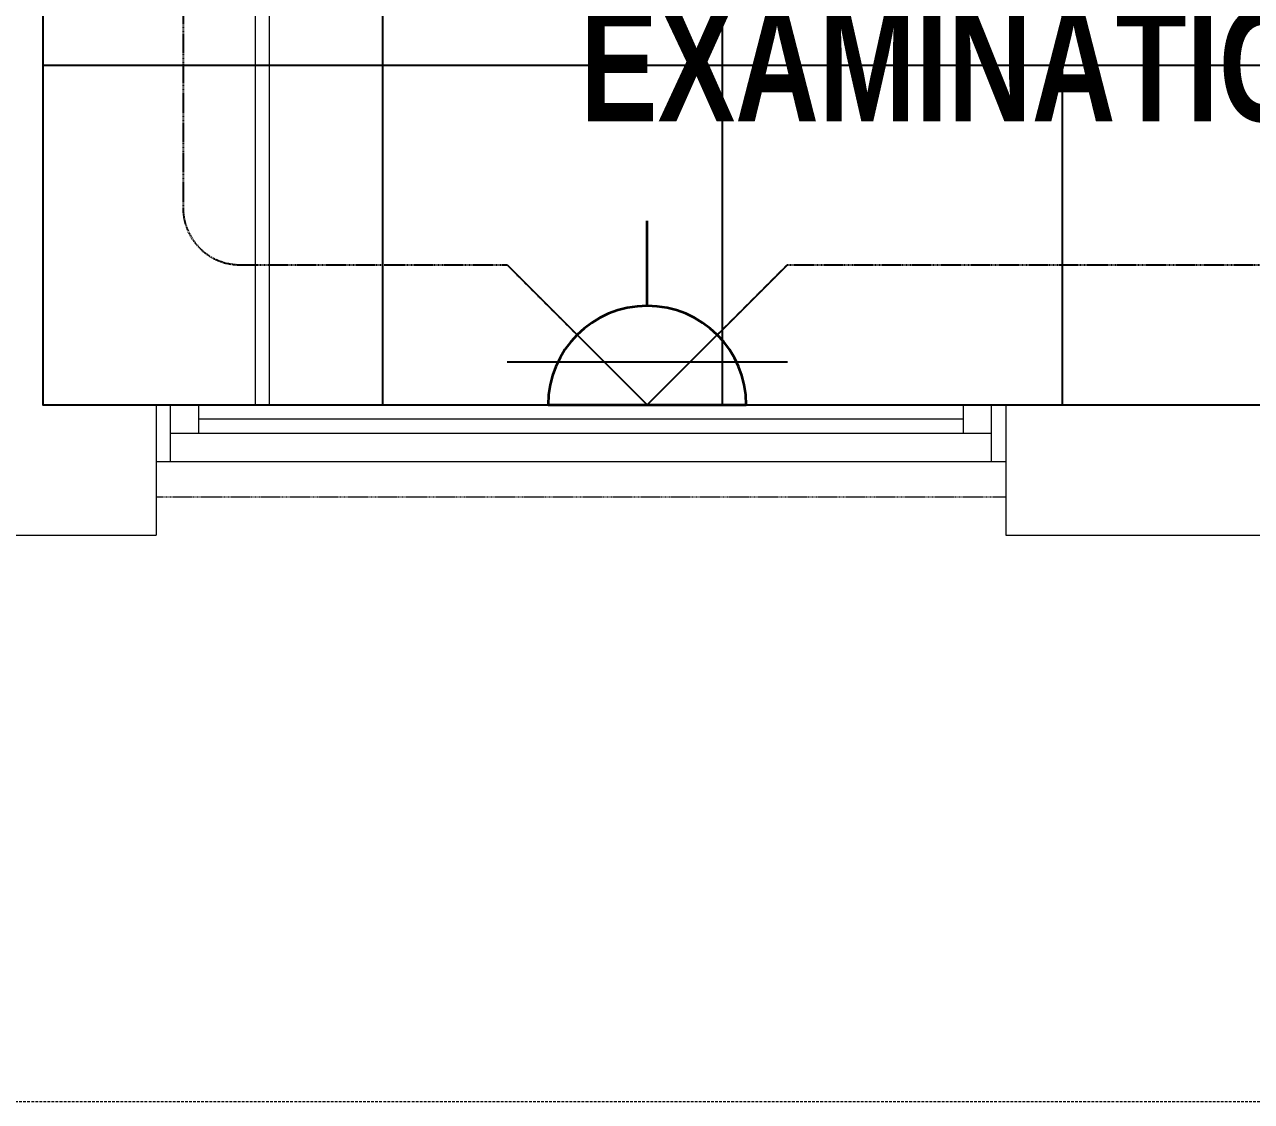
# Model space of a CAD drawing. Extents: x -12260 to 57327, y -29287 to 19916.
# Drawn here: x 38543 to 40710, y -14060 to -12158 of the extents above; entities that cross this region are included whole.
import ezdxf
from ezdxf.enums import TextEntityAlignment as Align

# ---------------------------------------------------------------- set-up
doc = ezdxf.new("R2010")
doc.units = 0
doc.header["$LTSCALE"] = 0.25
for name, pattern in [('01-First Floor-FUR$0$HIDDEN', [9.525, 6.35, -3.175]), ('DASHDOT', [25.4, 12.7, -6.35, 0, -6.35]), ('HIDDEN', [9.525, 6.35, -3.175])]:
    doc.linetypes.add(name, pattern=pattern)
for name, color, linetype, lineweight in [('01-First Floor-FUR$0$72_EGR_BASE_TEXT', 252, 'Continuous', 5), ('01-First Floor-FUR$0$Aluminum', 251, 'Continuous', 5), ('01-First Floor-FUR$0$LOADING', 253, 'Continuous', 5), ('01-First Floor-FUR$0$Proj', 251, 'Continuous', 5), ('01-First Floor-FUR$0$Walls', 251, 'Continuous', 5), ('E-LITE-CLNG-CNDT', 6, 'DASHDOT', 35), ('E-LITE-EXIT-NUMB', 6, 'Continuous', 25), ('E-POWR-FLOR-CNDT', 6, 'HIDDEN', 25), ('E-POWR-WALL @ 100', 4, 'Continuous', 35)]:
    doc.layers.add(name, color=color, linetype=linetype, lineweight=lineweight)
doc.layers.add('01-First Floor-FUR$0$FALSE CEILING', color=251, linetype='Continuous')
doc.styles.add('01-First Floor-FUR$0$X3G_ENTITY_9EC9', font='swisscl.ttf', dxfattribs={"height": 0.2})
doc.styles.add('DC_SIMPLEX', font='SIMPLEX.shx', dxfattribs={"width": 0.7})

# ---------------------------------------------------------------- blocks, each defined once
blk = doc.blocks.new('01-First Floor-FUR$0$GF21027-P')
at = {"layer": '01-First Floor-FUR$0$LOADING'}
for p, q in [((0.4, 0.4), (-0.4, 0.4)), ((-0.4, 0.4), (-0.4, 0)), ((0.4, 0), (0.4, 0.4)), ((-0.4, 0.025), (0.4, 0.025)), ((-0.4, 0), (0.4, 0))]:
    blk.add_line(p, q, dxfattribs=at)
blk = doc.blocks.new('01-First Floor-FUR')
at = {"layer": '01-First Floor-FUR$0$Aluminum'}
for p, q in [((38776, -12830), (40276, -12830)), ((38801, -12930), (38801, -12830)), ((38851, -12880), (38851, -12830)), ((40201, -12880), (40201, -12830)), ((40251, -12930), (40251, -12830)), ((40201, -12855), (38851, -12855)), ((38801, -12880), (40251, -12880)), ((38776, -12930), (40276, -12930))]:
    blk.add_line(p, q, dxfattribs=at)
at = {"layer": '01-First Floor-FUR$0$FALSE CEILING', "linetype": 'Continuous'}
for p, q in [((39176, -12830), (39176, -9540)), ((39776, -12830), (39776, -9540)), ((40376, -12830), (40376, -9540)), ((38576, -12230), (42776, -12230))]:
    blk.add_line(p, q, dxfattribs=at)
at = {"layer": '01-First Floor-FUR$0$FALSE CEILING'}
blk.add_lwpolyline([(42776, -9540), (38576, -9540), (38576, -12830), (42776, -12830)], close=True, dxfattribs=at)
at = {"layer": '01-First Floor-FUR$0$Proj', "linetype": '01-First Floor-FUR$0$HIDDEN'}
blk.add_line((40276, -12992.7), (38776, -12992.7), dxfattribs=at)
at = {"layer": '01-First Floor-FUR$0$Proj', "linetype": '01-First Floor-FUR$0$HIDDEN', "ltscale": 3}
blk.add_lwpolyline([(48606, 9840), (-2814, 9840), (-2814, -14060), (48606, -14060)], dxfattribs=at)
blk.add_lwpolyline([(48606, 9840), (-2814, 9840), (-2814, -14060), (48606, -14060)], dxfattribs=at)
at = {"layer": '01-First Floor-FUR$0$Walls'}
for p, q in [((38576, -12830), (38576, -9540)), ((38776, -12830), (38576, -12830)), ((38776, -12830), (38776, -13060)), ((40276, -12830), (41387.4, -12831.4, 0)), ((40276, -12830), (40276, -13060)), ((38191.8, -13060), (38776, -13060)), ((40276, -13060), (41706, -13060))]:
    blk.add_line(p, q, dxfattribs=at)
at = {"layer": '01-First Floor-FUR$0$LOADING', "color": 1, "xscale": 1000, "yscale": 1000, "zscale": 1000, "rotation": 90.00000002095842}
blk.add_blockref('01-First Floor-FUR$0$GF21027-P', (38976, -12430), dxfattribs=at)
at = {"layer": '01-First Floor-FUR$0$72_EGR_BASE_TEXT', "insert": (40589.5, -11795.6, 0.1), "char_height": 200, "width": 4223.97, "attachment_point": 2, "style": '01-First Floor-FUR$0$X3G_ENTITY_9EC9'}
blk.add_mtext('{\\fSwis721 LtCn BT|b1|i0|c0|p34;EAR, NOSE, THROAT CONSULTATION / EXAMINATION ROOM}', dxfattribs=at)
blk = doc.blocks.new('*U10')
blk.add_line((-1.75, 0), (-3.25, 0))
blk.add_lwpolyline([(0, 1.75, 1), (0, -1.75)], format="xyb", close=True)
at = {"layer": 'Defpoints'}
for p, q in [((-2.475, 2.475), (0, 0)), ((-0.758, -2.475), (-0.758, 2.475)), ((-2.475, -2.475), (0, 0))]:
    blk.add_line(p, q, dxfattribs=at)
at = {"layer": 'E-LITE-EXIT-NUMB', "style": 'DC_SIMPLEX', "width": 0.7, "flags": 8}
blk.add_attdef('TYPE', text='', height=2, rotation=360, dxfattribs=at).set_placement((-2.682, 5.238), align=Align.RIGHT)
blk.add_attdef('CIRCUIT', (2.682, 5.238), '', height=2, rotation=360, dxfattribs=at)

msp = doc.modelspace()

# ---------------------------------------------------------------- linework, layer by layer
at = {"layer": 'E-POWR-FLOR-CNDT'}
for points in [[(38699.7, -10553.1), (38823.5, -10676.8), (38823.5, -12482.5, 0.414214), (38923.5, -12582.5), (39395.3, -12582.5)], [(39766.6, -12706.3), (39890.3, -12582.5), (42609.4, -12582.5, 0.414214), (42709.4, -12482.5), (42709.4, -11088.1)]]:
    msp.add_lwpolyline(points, format="xyb", dxfattribs=at)
msp.add_lwpolyline([(39519.1, -12706.3), (39409.9, -12597.1)], dxfattribs=at)

# ---------------------------------------------------------------- block references
at = {"layer": 'E-LITE-CLNG-CNDT'}
msp.add_blockref('01-First Floor-FUR', (0, 0), dxfattribs=at)
at = {"layer": 'E-POWR-WALL @ 100', "xscale": 100, "yscale": 100, "zscale": 100, "rotation": 269.9999999999911}
msp.add_blockref('*U10', (39642.8, -12830), dxfattribs=at)

doc.saveas('drawing.dxf')
